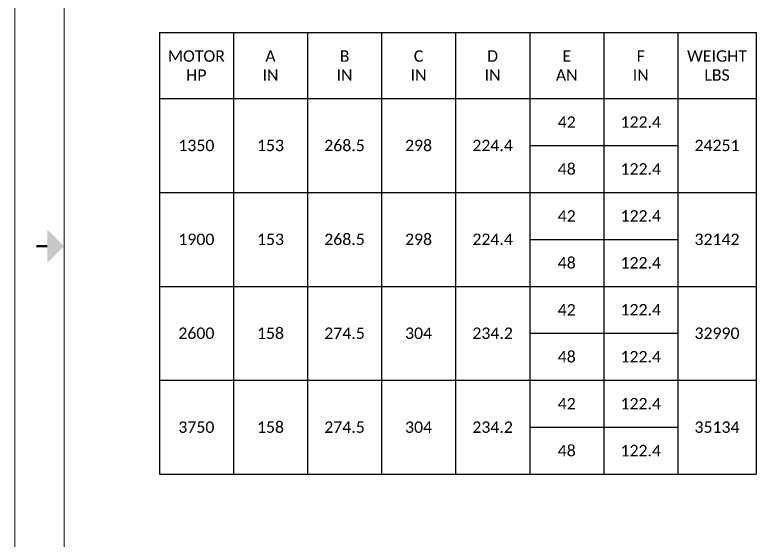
# Model space of a CAD drawing. Header units: inches. Extents: x 36 to 31738, y 79 to 24233.
# Drawn here: x 36 to 10148, y 8148 to 15309 of the extents above; entities that cross this region are included whole.
import ezdxf
from ezdxf.enums import TextEntityAlignment as Align

# ---------------------------------------------------------------- set-up
doc = ezdxf.new("R2010")
doc.units = ezdxf.units.IN
doc.header["$MEASUREMENT"] = 0
doc.layers.add('Title Block', color=7, linetype='Continuous', lineweight=5)
doc.styles.add('ACANSTS', font='romans.shx', dxfattribs={"height": 1})
doc.styles.add('Roman', font='arial.ttf')
doc.styles.get("Standard").update_dxf_attribs({"font": 'arial.ttf'})

# ---------------------------------------------------------------- blocks, each defined once
blk = doc.blocks.new('LONE STAR BLOWER TITLE BLOCK (SIZE A)')
at = {"layer": 'Title Block', "lineweight": 15}
for p, q in [((0, 18), (0, 0)), ((0.5, 17.5), (0.5, 0.5))]:
    blk.add_line(p, q, dxfattribs=at)
at = {"layer": 'Title Block', "lineweight": 15, "const_width": 0.0225}
blk.add_lwpolyline([(0.2188, 9), (0.3312, 9)], dxfattribs=at)
at = {"layer": 'Title Block', "lineweight": 15}
blk.add_solid([(0.3312, 8.8312), (0.3312, 9.1688), (0.5, 9)], dxfattribs=at)
at = {"layer": 'Title Block', "lineweight": 15, "style": 'ACANSTS'}
for tag, p, height in [('DRAWN_BY', (14.7817, 2.2896), 0.135), ('DRAWN_DATE', (15.8526, 2.3021), 0.135), ('DRAWING_SUBTITLE', (17.7236, 1.9768), 0.2025), ('CHECKED_BY', (14.804, 1.9438), 0.135), ('CHECK_DATE', (15.8339, 1.9487), 0.135), ('ENGINEER', (14.7979, 1.6123), 0.135), ('ENG_DATE', (15.8249, 1.6112), 0.135), ('DRAWING_SUBTITLE', (17.7211, 1.5494), 0.2025), ('MANUFACTURING', (14.7936, 1.2748), 0.135), ('MFG_DATE', (15.826, 1.2778), 0.135), ('CONTROL', (14.7936, 0.9373), 0.135), ('CONTROL_DATE', (15.826, 0.9403), 0.135), ('CAGE_CODE', (17.9275, 0.9163), 0.135), ('MODEL_FILE_NAME', (9.0607, 0.6111), 0.135), ('APPROVED_BY', (14.7823, 0.5726), 0.135), ('APPROVAL_DATE', (15.8177, 0.5698), 0.135)]:
    blk.add_attdef(tag, p, '', height=height, dxfattribs=at)
at = {"layer": 'Title Block', "lineweight": 15, "style": 'Roman', "flags": 8}
for tag, height, p in [('DWG_NUMBER', 0.2812, (19.0664, 1.1474)), ('SCALE', 0.135, (18.1035, 0.7041)), ('SHEETNUMBER', 0.135, (21.2556, 0.7041)), ('TOTA_SHEETS', 0.135, (21.8939, 0.7016))]:
    blk.add_attdef(tag, text='', height=height, dxfattribs=at).set_placement(p, align=Align.TOP_LEFT)
at = {"layer": 'Title Block', "lineweight": 15, "style": 'ACANSTS'}
blk.add_attdef('REVISION', text='', height=0.135, dxfattribs=at).set_placement((22.8495, 0.8933), align=Align.CENTER)
blk = doc.blocks.new('*T134')
at = {"linetype": 'ByBlock', "lineweight": -2, "transparency": 16777216}
for p, q in [((0, 0), (8141, 0)), ((0, 0), (0, -6020)), ((1010, 0), (1010, -6020)), ((2021, 0), (2021, -6020)), ((3031, 0), (3031, -6020)), ((4041, 0), (4041, -6020)), ((5052, 0), (5052, -1540)), ((6062, 0), (6062, -6020)), ((7072, 0), (7072, -6020)), ((8141, 0), (8141, -6020)), ((0, -901), (8141, -901)), ((5052, -1540), (7072, -1540)), ((0, -2180), (8141, -2180)), ((5052, -2180), (5052, -2820)), ((5052, -2820), (7072, -2820)), ((0, -3460), (8141, -3460)), ((5052, -3460), (5052, -4100)), ((5052, -4100), (7072, -4100)), ((0, -4740), (8141, -4740)), ((5052, -4740), (5052, -5380)), ((5052, -5380), (7072, -5380)), ((0, -6020), (8141, -6020))]:
    blk.add_line(p, q, dxfattribs=at)
at = {"color": 0, "linetype": 'ByBlock', "lineweight": -2, "transparency": 16777216}
for p, q in [((5052, -1540), (5052, -2180)), ((5052, -2820), (5052, -3460)), ((5052, -4100), (5052, -4740)), ((5052, -5380), (5052, -6020))]:
    blk.add_line(p, q, dxfattribs=at)
at = {"color": 0, "linetype": 'Continuous', "lineweight": 5, "transparency": 16777216, "char_height": 155.56, "attachment_point": 5}
for s, insert, width in [('{\\fCalibri|b0|i0|c0;MOTOR^JHP^J', (505, -450), 842.33), ('{\\fCalibri|b0|i0|c0;A ^M^JIN^J', (1516, -450), 842.33), ('{\\fCalibri|b0|i0|c0;B ^M^JIN^J', (2526, -450), 842.33), ('{\\fCalibri|b0|i0|c0;C ^M^JIN^J', (3536, -450), 842.33), ('{\\fCalibri|b0|i0|c0;D ^M^JIN^J', (4546, -450), 842.33), ('{\\fCalibri|b0|i0|c0;E ^M^JAN^J', (5557, -450), 842.33), ('{\\fCalibri|b0|i0|c0;F^M^JIN^J', (6567, -450), 842.33), ('{\\fCalibri|b0|i0|c0;WEIGHT^M^JLBS^J', (7607, -450), 900.67), ('{\\fCalibri|b0|i0|c0;42^M^J', (5557, -1221), 842.33), ('{\\fCalibri|b0|i0|c0;122.4^M^J', (6567, -1221), 842.33), ('{\\fCalibri|b0|i0|c0;1350^J', (505, -1540), 842.33), ('{\\fCalibri|b0|i0|c0;153^J', (1516, -1540), 842.33), ('{\\fCalibri|b0|i0|c0;268.5^M^J', (2526, -1540), 842.33), ('{\\fCalibri|b0|i0|c0;298^M^J', (3536, -1540), 842.33), ('{\\fCalibri|b0|i0|c0;224.4^M^J', (4546, -1540), 842.33), ('{\\fCalibri|b0|i0|c0;24251^M^J', (7607, -1540), 900.67), ('{\\fCalibri|b0|i0|c0;48^M^J', (5557, -1860), 842.33), ('{\\fCalibri|b0|i0|c0;122.4^M^J', (6567, -1860), 842.33), ('{\\fCalibri|b0|i0|c0;42^M^J', (5557, -2500), 842.33), ('{\\fCalibri|b0|i0|c0;122.4^M^J', (6567, -2500), 842.33), ('{\\fCalibri|b0|i0|c0;1900^J', (505, -2820), 842.33), ('{\\fCalibri|b0|i0|c0;153^J', (1516, -2820), 842.33), ('{\\fCalibri|b0|i0|c0;268.5^M^J', (2526, -2820), 842.33), ('{\\fCalibri|b0|i0|c0;298^M^J', (3536, -2820), 842.33), ('{\\fCalibri|b0|i0|c0;224.4^M^J', (4546, -2820), 842.33), ('{\\fCalibri|b0|i0|c0;32142^J', (7607, -2820), 900.67), ('{\\fCalibri|b0|i0|c0;48^M^J', (5557, -3140), 842.33), ('{\\fCalibri|b0|i0|c0;122.4^M^J', (6567, -3140), 842.33), ('{\\fCalibri|b0|i0|c0;42^M^J', (5557, -3780), 842.33), ('{\\fCalibri|b0|i0|c0;122.4^M^J', (6567, -3780), 842.33), ('{\\fCalibri|b0|i0|c0;2600^M^J', (505, -4100), 842.33), ('{\\fCalibri|b0|i0|c0;158^J', (1516, -4100), 842.33), ('{\\fCalibri|b0|i0|c0;274.5^M^J', (2526, -4100), 842.33), ('{\\fCalibri|b0|i0|c0;304^J', (3536, -4100), 842.33), ('{\\fCalibri|b0|i0|c0;234.2^J', (4546, -4100), 842.33), ('{\\fCalibri|b0|i0|c0;32990^J', (7607, -4100), 900.67), ('{\\fCalibri|b0|i0|c0;48^M^J', (5557, -4420), 842.33), ('{\\fCalibri|b0|i0|c0;122.4^M^J', (6567, -4420), 842.33), ('{\\fCalibri|b0|i0|c0;42^M^J', (5557, -5060), 842.33), ('{\\fCalibri|b0|i0|c0;122.4^M^J', (6567, -5060), 842.33), ('{\\fCalibri|b0|i0|c0;3750^J', (505, -5380), 842.33), ('{\\fCalibri|b0|i0|c0;158^J', (1516, -5380), 842.33), ('{\\fCalibri|b0|i0|c0;274.5^M^J', (2526, -5380), 842.33), ('{\\fCalibri|b0|i0|c0;304^J', (3536, -5380), 842.33), ('{\\fCalibri|b0|i0|c0;234.2^J', (4546, -5380), 842.33), ('{\\fCalibri|b0|i0|c0;35134^J', (7607, -5380), 900.67), ('{\\fCalibri|b0|i0|c0;48^M^J', (5557, -5700), 842.33), ('{\\fCalibri|b0|i0|c0;122.4^M^J', (6567, -5700), 842.33)]:
    blk.add_mtext(s, dxfattribs=dict(at, insert=insert, width=width))

msp = doc.modelspace()

# ---------------------------------------------------------------- block references
at = {"xscale": 1341.885352952126, "yscale": 1341.885352952126, "zscale": 1341.885352952126}
msp.add_blockref('LONE STAR BLOWER TITLE BLOCK (SIZE A)', (35.72, 78.9), dxfattribs=at)
msp.add_blockref('*T134', (2006.83, 15067.41))

doc.saveas('drawing.dxf')
